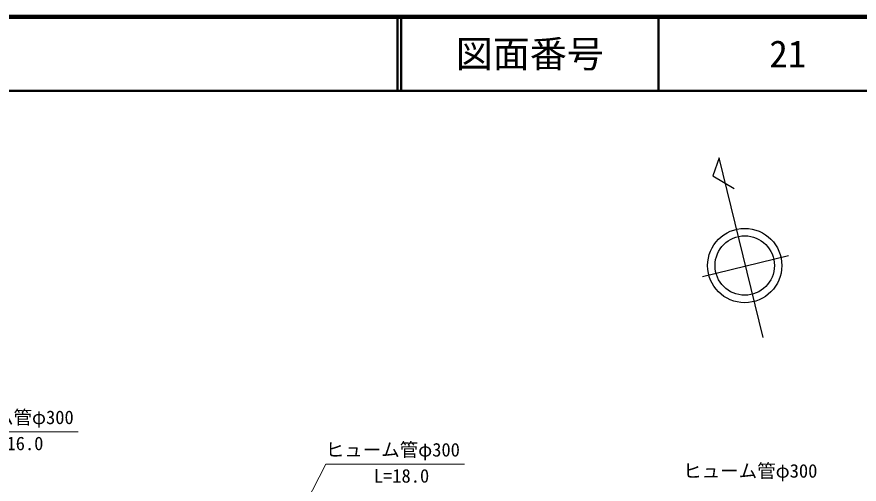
# Model space of a CAD drawing. Units: millimetres, scale not verified. Extents: x 40000 to 680000, y 20000 to 380000.
# Drawn here: x 457286 to 571139, y 316885 to 380000 of the extents above; entities that cross this region are included whole.
import ezdxf
from ezdxf.enums import TextEntityAlignment as Align

# ---------------------------------------------------------------- set-up
doc = ezdxf.new("R2010")
doc.units = ezdxf.units.MM
doc.header["$LTSCALE"] = 1000
for name, color, linetype, lineweight in [('M-BGD', 7, 'Continuous', 25), ('M-STR-HTXT', 7, 'Continuous', 13), ('M-TTL', 2, 'Continuous', 140), ('M-TTL-LINE', 7, 'Continuous', 50)]:
    doc.layers.add(name, color=color, linetype=linetype, lineweight=lineweight)
doc.layers.add('M-TTL-TXT', color=7, linetype='Continuous')
doc.styles.add('ＭＳ ゴシック', font='')
doc.styles.get('ＭＳ ゴシック').set_extended_font_data('MS Gothic')

msp = doc.modelspace()

# ---------------------------------------------------------------- linework, layer by layer
at = {"layer": 'M-BGD'}
for p, q in [((552199, 360979), (551353, 358522)), ((558165, 336701), (552199, 360979)), ((551353, 358522), (554240, 356813)), ((549984, 344934), (561596, 347750))]:
    msp.add_line(p, q, dxfattribs=at)
for radius in [5016, 4013]:
    msp.add_circle((555669, 346410), radius, dxfattribs=at)
at = {"layer": 'M-STR-HTXT'}
for p, q in [((446834, 323944), (465584, 323944)), ((488745, 299454), (499034, 319566)), ((499034, 319566), (517784, 319566))]:
    msp.add_line(p, q, dxfattribs=at)
at = {"layer": 'M-TTL'}
msp.add_line((680000, 380000), (40000, 380000), dxfattribs=at)
at = {"layer": 'M-TTL-LINE'}
for p, q in [((508747, 380000), (508747, 370000)), ((509247, 380000), (509247, 370000)), ((543997, 380000), (543997, 370000)), ((40000, 370000), (680000, 370000))]:
    msp.add_line(p, q, dxfattribs=at)

# ---------------------------------------------------------------- texts
at = {"layer": 'M-STR-HTXT', "style": 'ＭＳ ゴシック'}
for p in [(446834, 324444), (499034, 320066), (547355, 317211)]:
    msp.add_text('ヒューム管φ300', height=1833, dxfattribs=at).set_placement(p, align=Align.BOTTOM_LEFT)
for s, p in [('L=16.0', (457134, 320917)), ('L=18.0', (509282, 316539))]:
    msp.add_text(s, height=1833, dxfattribs=at).set_placement(p, align=Align.BOTTOM_CENTER)
at = {"layer": 'M-TTL-TXT', "style": 'ＭＳ ゴシック'}
for s, p in [('図面番号', (526622, 375000)), ('21', (561497, 375000))]:
    msp.add_text(s, height=3666, dxfattribs=at).set_placement(p, align=Align.MIDDLE_CENTER)

doc.saveas('drawing.dxf')
